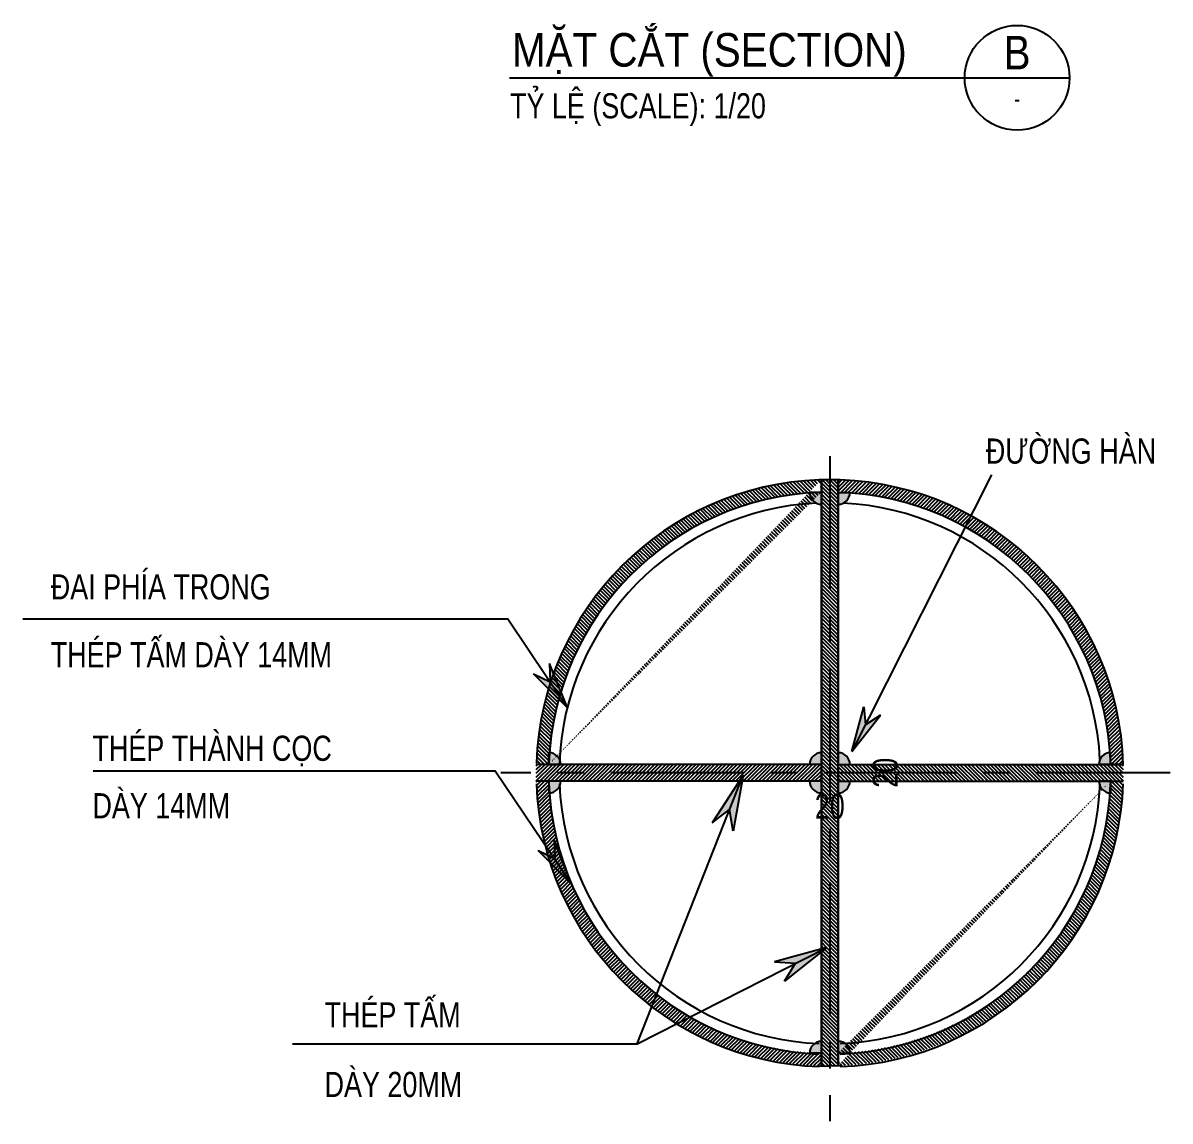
# Model space of a CAD drawing. Header units: millimetres. Extents: x -73021 to 3450336, y 75330 to 1037285.
# Drawn here: x -27156 to -25788, y 132200 to 133509 of the extents above; entities that cross this region are included whole.
import ezdxf
from ezdxf.enums import TextEntityAlignment as Align

# ---------------------------------------------------------------- set-up
doc = ezdxf.new("R2010")
doc.units = ezdxf.units.MM
doc.linetypes.add('CENTER', pattern=[50.800000000000004, 31.75, -6.349999999999999, 6.349999999999999, -6.349999999999999])
for name, color, linetype in [('03_Dimension line', 4, 'Continuous'), ('Big_Text_Note', 3, 'Continuous'), ('HATCH', 8, 'Continuous'), ('MANH', 4, 'Continuous'), ('TEXT', 3, 'Continuous'), ('Truc', 1, 'CENTER')]:
    doc.layers.add(name, color=color, linetype=linetype)
doc.styles.add('Ghi chu', font='vn_vni.shx', dxfattribs={"width": 0.8})
doc.styles.add('Kich Thuoc', font='vn_vni.shx', dxfattribs={"width": 0.8})
doc.styles.add('TXT3', font='vn_vni.shx', dxfattribs={"width": 0.8})
doc.dimstyles.get("Standard").update_dxf_attribs({"dimscale": 0, "dimtxt": 1.5, "dimasz": 1, "dimexe": 1.199999999999999, "dimexo": 0, "dimgap": 0.5, "dimtad": 1, "dimdec": 0, "dimzin": 0, "dimdsep": 46, "dimtxsty": 'Kich Thuoc', "dimcen": 0.09, "dimclrd": 4, "dimclre": 4, "dimclrt": 4, "dimadec": 0, "dimazin": 0, "dimtfac": 1, "dimtdec": 0, "dimtix": 1, "dimtofl": 0, "dimtmove": 0, "dimatfit": 3, "dimfxl": 2, "dimfxlon": 1, "dimtolj": 1, "dimtzin": 0, "dimarcsym": 0})
pattern_1 = [(135, (0, 0), (-2.245064030267288, -2.245064030267287), [])]

# ---------------------------------------------------------------- blocks, each defined once
blk = doc.blocks.new('*D25')
at = {"color": 4, "lineweight": -2, "ltscale": 5}
for p, q in [((-26203.75511950665, 132590.1708487696), (-26203.75511950665, 132526.1708487696)), ((-26183.75511950666, 132590.1708487696), (-26183.75511950666, 132526.1708487696))]:
    blk.add_line(p, q, dxfattribs=at)
at = {"layer": 'Defpoints', "color": 0, "ltscale": 5}
for p in [(-26203.75511950665, 132605.2263736578), (-26183.75511950666, 132605.2263736578), (-26183.75511950666, 132550.1708487696)]:
    blk.add_point(p, dxfattribs=at)
at = {"color": 4, "ltscale": 5, "insert": (-26193.75511950666, 132575.1708487696), "char_height": 30, "attachment_point": 5, "style": 'Kich Thuoc'}
blk.add_mtext('\\A1;20', dxfattribs=at)
blk = doc.blocks.new('*D26')
at = {"color": 4, "lineweight": -2, "ltscale": 5}
for p, q in [((-26142.53157901647, 132625.2263736578), (-26078.53157901648, 132625.2263736578)), ((-26142.53157901647, 132605.2263736578), (-26078.53157901648, 132605.2263736578))]:
    blk.add_line(p, q, dxfattribs=at)
at = {"layer": 'Defpoints', "color": 0, "ltscale": 5}
for p in [(-26183.75511950666, 132625.2263736578), (-26102.53157901647, 132625.2263736578), (-26183.75511950666, 132605.2263736578)]:
    blk.add_point(p, dxfattribs=at)
at = {"color": 4, "ltscale": 5, "insert": (-26127.5315790165, 132615.2263736578), "char_height": 30, "attachment_point": 5, "rotation": 90, "style": 'Kich Thuoc'}
blk.add_mtext('\\A1;20', dxfattribs=at)

msp = doc.modelspace()

# ---------------------------------------------------------------- hatches: boundary and pattern name
at = {"ltscale": 5}
h = msp.add_hatch(dxfattribs=at)
h.set_pattern_fill('ANSI31', color=256, angle=90, style=0)
h.set_pattern_definition(pattern_1)
h.paths.add_polyline_path([(-26183.75511950666, 132964.4847616401), (-26203.75511950665, 132964.6142110715), (-26203.75511950666, 132405.309421474), (-26197.39508964154, 132407.0700268704), (-26203.75511950665, 132402.011122422), (-26203.75511950666, 132265.005871838), (-26183.75511950666, 132265.7316347066)])
at = {"layer": '03_Dimension line'}
h = msp.add_hatch(color=256, dxfattribs=at)
h.paths.add_polyline_path([(-26506.56554629293, 132692.6267319937), (-26546.9834884575, 132733.0446741226), (-26527.01554645481, 132723.5386407275)])
h.paths.add_polyline_path([(-26506.5655462926, 132692.6267319925), (-26527.01554645437, 132723.5386407269), (-26527.95371264459, 132745.6339620183)])
h = msp.add_hatch(color=256, dxfattribs=at)
h.paths.add_polyline_path([(-26167.57881753225, 132640.4651246924), (-26133.22832421486, 132683.9473301046), (-26151.38056522066, 132672.5387615023)])
h.paths.add_polyline_path([(-26167.57881753243, 132640.4651246911), (-26151.38056522102, 132672.5387615016), (-26152.97327504441, 132693.9191863463)])
h = msp.add_hatch(color=256, dxfattribs=at)
h.paths.add_polyline_path([(-26297.14904796615, 132612.5202522933), (-26334.14117584827, 132555.5191033356), (-26313.27611211817, 132571.514996904)])
h.paths.add_polyline_path([(-26297.14904796606, 132612.5202522948), (-26313.2761121178, 132571.5149969048), (-26308.89780366026, 132545.5910714572)])
h = msp.add_hatch(color=256, dxfattribs=at)
h.paths.add_polyline_path([(-26501.30393173576, 132481.8809925612), (-26541.3945349421, 132522.5270308886), (-26521.516425059, 132512.8954654716)])
h.paths.add_polyline_path([(-26501.30393173544, 132481.88099256), (-26521.51642505856, 132512.8954654709), (-26522.30161927907, 132534.9701064642)])
h = msp.add_hatch(color=256, dxfattribs=at)
h.paths.add_polyline_path([(-26197.39508964204, 132407.0700268701), (-26259.46792390268, 132389.8868108654), (-26234.61135874083, 132388.1185042076)])
h.paths.add_polyline_path([(-26197.39508964105, 132407.0700268711), (-26234.61135874004, 132388.1185042079), (-26247.8011183784, 132366.9759882552)])
at = {"layer": 'HATCH', "ltscale": 5}
h = msp.add_hatch(dxfattribs=at)
h.set_pattern_fill('ANSI31', color=256, style=0)
h.set_pattern_definition([(135, (-52387.51023901331, 0), (2.245064030267287, 2.245064030267288), [])])
edge = h.paths.add_edge_path()
edge.add_arc((-26193.75511950666, 132614.6918659703), 350, 452.04671309743424, 538.2752171416892, ccw=False)
edge.add_line((-26543.59654665299, 132625.2263736578), (-26528.52182932105, 132625.2263736578))
edge.add_arc((-26193.75511950666, 132614.6918659703), 335, 451.7105758803112, 538.1979631299956, ccw=False)
edge.add_line((-26203.75511950665, 132964.4847616401), (-26203.75511950665, 132949.5425789754))
h = msp.add_hatch(dxfattribs=at)
h.set_pattern_fill('ANSI31', color=256, style=0)
h.set_pattern_definition([(45, (0, 0), (-2.245064030267287, 2.245064030267288), [])])
edge = h.paths.add_edge_path()
edge.add_arc((-26193.75511950666, 132614.6918659703), 350, 1.724782858310832, 87.95328690256574)
edge.add_line((-25843.91369236032, 132625.2263736578), (-25858.98840969226, 132625.2263736578))
edge.add_arc((-26193.75511950666, 132614.6918659703), 335, 1.802036870004398, 88.28942411968879)
edge.add_line((-26183.75511950666, 132964.4847616401), (-26183.75511950666, 132949.5425789754))
h = msp.add_hatch(color=256, dxfattribs=at)
h.paths.add_polyline_path([(-26217.74418385022, 132948.8318438118, -0.0072178887131418), (-26208.08855360778, 132949.3850876926), (-26203.75511950665, 132949.3850876926), (-26203.75511950665, 132935.3850876926, -0.4026829853721666)])
h.paths.add_polyline_path([(-26527.85665125933, 132639.2105625205, -0.4003597041112128), (-26514.52182932105, 132625.2263736578), (-26528.52182932105, 132625.2263736578), (-26528.52182932105, 132627.1918659721, -0.0089836277354499)])
h.paths.add_polyline_path([(-26203.75511950665, 132639.2263736578), (-26203.75511950665, 132625.2263736578), (-26217.75511950666, 132625.2263736578, -0.4142135623730951)])
h = msp.add_hatch(color=256, dxfattribs=at)
h.paths.add_polyline_path([(-26169.76605516309, 132948.8318438118, 0.0072178887131418), (-26179.42168540553, 132949.3850876926), (-26183.75511950666, 132949.3850876926), (-26183.75511950666, 132935.3850876926, 0.4026829853721666)])
h.paths.add_polyline_path([(-25859.65358775399, 132639.2105625205, 0.4003597041112128), (-25872.98840969226, 132625.2263736578), (-25858.98840969226, 132625.2263736578), (-25858.98840969226, 132627.1918659721, 0.0089836277354499)])
h.paths.add_polyline_path([(-26183.75511950666, 132639.2263736578), (-26183.75511950666, 132625.2263736578), (-26169.75511950665, 132625.2263736578, 0.4142135623730951)])
h = msp.add_hatch(dxfattribs=at)
h.set_pattern_fill('ANSI31', color=256, angle=90, style=0)
h.set_pattern_definition([(45, (-52387.51023901331, 0), (2.245064030267288, -2.245064030267287), [])])
h.paths.add_polyline_path([(-26543.59654665299, 132625.2263736578), (-26528.52182932105, 132625.2263736578), (-26514.52182932105, 132625.2263736578), (-26203.75511950665, 132625.2263736578), (-26203.75511950665, 132605.2263736578), (-26217.75511950666, 132605.2263736578), (-26543.59654665299, 132605.2263736578)])
h = msp.add_hatch(dxfattribs=at)
h.set_pattern_fill('ANSI31', color=256, angle=90, style=0)
h.set_pattern_definition(pattern_1)
h.paths.add_polyline_path([(-25843.91369236032, 132625.2263736578), (-25858.98840969226, 132625.2263736578), (-25872.98840969226, 132625.2263736578), (-26183.75511950666, 132625.2263736578), (-26183.75511950666, 132605.2263736578), (-26169.75511950665, 132605.2263736578), (-25843.91369236032, 132605.2263736578)])
h = msp.add_hatch(dxfattribs=at)
h.set_pattern_fill('ANSI31', color=256, style=0)
h.set_pattern_definition([(225, (-52387.51023901331, 265230.4527473157), (2.245064030267287, -2.245064030267288), [])])
edge = h.paths.add_edge_path()
edge.add_arc((-26193.75511950666, 132615.7608813453), 350, -178.2752171416891, -92.04671309743426)
edge.add_line((-26543.59654665299, 132605.2263736578), (-26528.52182932105, 132605.2263736578))
edge.add_arc((-26193.75511950666, 132615.7608813453), 335, -178.1979631299956, -91.7105758803112)
edge.add_line((-26203.75511950665, 132265.9679856755), (-26203.75511950665, 132280.9101683402))
h = msp.add_hatch(color=256, dxfattribs=at)
h.paths.add_polyline_path([(-26217.74418385022, 132281.6209035038, 0.0072178887131418), (-26208.08855360778, 132281.067659623), (-26203.75511950665, 132281.067659623), (-26203.75511950665, 132295.067659623, 0.4026829853721666)])
h.paths.add_polyline_path([(-26527.85665125933, 132591.2421847952, 0.4003597041112128), (-26514.52182932105, 132605.2263736578), (-26528.52182932105, 132605.2263736578), (-26528.52182932105, 132603.2608813435, 0.0089836277354499)])
h.paths.add_polyline_path([(-26203.75511950665, 132591.2263736578), (-26203.75511950665, 132605.2263736578), (-26217.75511950666, 132605.2263736578, 0.4142135623730951)])
h = msp.add_hatch(dxfattribs=at)
h.set_pattern_fill('ANSI31', color=256, style=0)
h.set_pattern_definition([(315, (0, 265230.4527473157), (-2.245064030267287, -2.245064030267288), [])])
edge = h.paths.add_edge_path()
edge.add_arc((-26193.75511950666, 132615.7608813453), 350, 272.04671309743424, 358.27521714168915, ccw=False)
edge.add_line((-25843.91369236032, 132605.2263736578), (-25858.98840969226, 132605.2263736578))
edge.add_arc((-26193.75511950666, 132615.7608813453), 335, 271.71057588031124, 358.1979631299956, ccw=False)
edge.add_line((-26183.75511950666, 132265.9679856755), (-26183.75511950666, 132280.9101683402))
h = msp.add_hatch(color=256, dxfattribs=at)
h.paths.add_polyline_path([(-26169.76605516309, 132281.6209035038, -0.0072178887131418), (-26179.42168540553, 132281.067659623), (-26183.75511950666, 132281.067659623), (-26183.75511950666, 132295.067659623, -0.4026829853721666)])
h.paths.add_polyline_path([(-25859.65358775399, 132591.2421847952, -0.4003597041112128), (-25872.98840969226, 132605.2263736578), (-25858.98840969226, 132605.2263736578), (-25858.98840969226, 132603.2608813435, -0.0089836277354499)])
h.paths.add_polyline_path([(-26183.75511950666, 132591.2263736578), (-26183.75511950666, 132605.2263736578), (-26169.75511950665, 132605.2263736578, -0.4142135623730951)])

# ---------------------------------------------------------------- linework, layer by layer
for p, q in [((-26575.66121748869, 133443.7985467184), (-26032.95768835437, 133443.7985467184)), ((-26032.95768835437, 133443.7985467184), (-25907.95768835401, 133443.7985467184))]:
    msp.add_line(p, q)
at = {"ltscale": 5}
for p, q in [((-26183.75511950666, 132964.4847616401), (-26183.75511950666, 132949.5425789754)), ((-26203.75511950665, 132949.3850876926), (-26217.75511950666, 132949.3850876926)), ((-26203.75511950665, 132949.3850876926), (-26203.75511950665, 132935.3850876926)), ((-26183.75511950666, 132949.3850876926), (-26169.75511950665, 132949.3850876926)), ((-26183.75511950666, 132949.3850876926), (-26183.75511950666, 132935.3850876926)), ((-26528.52182932105, 132625.2263736578), (-26528.52182932105, 132639.2263736578)), ((-26203.75511950665, 132625.2263736578), (-26203.75511950665, 132639.2263736578)), ((-26183.75511950666, 132625.2263736578), (-26183.75511950666, 132639.2263736578)), ((-25858.98840969226, 132625.2263736578), (-25858.98840969226, 132639.2263736578)), ((-26528.52182932105, 132625.2263736578), (-26514.52182932105, 132625.2263736578)), ((-26203.75511950665, 132625.2263736578), (-26217.75511950666, 132625.2263736578)), ((-26183.75511950666, 132625.2263736578), (-26169.75511950665, 132625.2263736578)), ((-25858.98840969226, 132625.2263736578), (-25872.98840969226, 132625.2263736578)), ((-25843.91369236032, 132625.2263736578), (-25858.98840969226, 132625.2263736578)), ((-26528.52182932105, 132605.2263736578), (-26528.52182932105, 132591.2263736578)), ((-26203.75511950665, 132605.2263736578), (-26217.75511950666, 132605.2263736578)), ((-26183.75511950666, 132605.2263736578), (-26183.75511950666, 132591.2263736578)), ((-26183.75511950666, 132605.2263736578), (-26169.75511950665, 132605.2263736578)), ((-25858.98840969226, 132605.2263736578), (-25872.98840969226, 132605.2263736578)), ((-25858.98840969226, 132605.2263736578), (-25858.98840969226, 132591.2263736578)), ((-26203.75511950665, 132281.067659623), (-26203.75511950665, 132295.067659623)), ((-26183.75511950666, 132281.067659623), (-26183.75511950666, 132295.067659623)), ((-26203.75511950665, 132281.067659623), (-26217.75511950666, 132281.067659623)), ((-26183.75511950666, 132281.067659623), (-26169.75511950665, 132281.067659623))]:
    msp.add_line(p, q, dxfattribs=at)
at = {"color": 2}
for points in [[(-26203.75511950665, 132265.8223550652), (-26203.75511950665, 132964.6303922504)], [(-26183.75511950666, 132265.8223550652), (-26183.75511950666, 132964.6303922504)]]:
    msp.add_lwpolyline(points, dxfattribs=at)
at = {"color": 4}
msp.add_lwpolyline([(-26423.1677604981, 132292.1005258195), (-26197.39508966154, 132407.0700268649)], dxfattribs=at)
msp.add_circle((-25970.45768835419, 133443.7985467184), 62.50000000018189)
for radius, start, end in [(350, 92.04671309743426, 177.9532869025657), (350, 1.724782858310832, 87.95328690256574), (335, 1.802036870004398, 88.28942411968879), (335, 92.1383986294205, 177.8616013705274), (322.5, 92.86348070802462, 178.1280923423113), (322.5, 2.924598522402329, 87.13651929197538), (350, 182.0467130974343, 267.9532869025658), (335, 182.1383986294726, 267.8616013705795), (322.5, 182.221323072032, 267.7786769279179), (350, 272.0467130974342, 357.9532869025658), (335, 272.1383986294205, 357.8616013705274), (322.5, 272.2213230720821, 357.778676927968)]:
    msp.add_arc((-26193.75511950666, 132614.6918659703), radius, start, end)
at = {"ltscale": 5}
for centre, start, end in [((-26203.75511950665, 132949.3850876926), 180, 270), ((-26183.75511950666, 132949.3850876926), 270, 0), ((-26528.52182932105, 132625.2263736578), 7e-15, 90), ((-26203.75511950665, 132625.2263736578), 90, 180), ((-26183.75511950666, 132625.2263736578), 0, 90), ((-25858.98840969226, 132625.2263736578), 89.99999999998514, 180), ((-26528.52182932105, 132605.2263736578), 270, 0), ((-26203.75511950665, 132605.2263736578), 180, 270), ((-26183.75511950666, 132605.2263736578), 270, 0), ((-25858.98840969226, 132605.2263736578), 180, 270.0000000000148), ((-26203.75511950665, 132281.067659623), 90.00000000000003, 180), ((-26183.75511950666, 132281.067659623), 0, 90.00000000000003)]:
    msp.add_arc(centre, 14, start, end, dxfattribs=at)
at = {"layer": '03_Dimension line'}
for p, q in [((-26506.56554629309, 132692.6267319944), (-26527.95371264465, 132745.633962018)), ((-26527.95371264465, 132745.633962018), (-26527.01554645453, 132723.5386407275)), ((-26546.98348845722, 132733.0446741225), (-26527.01554645481, 132723.5386407276)), ((-26506.56554629343, 132692.6267319941), (-26546.98348845722, 132733.0446741225)), ((-26167.57881753216, 132640.465124693), (-26152.97327504433, 132693.9191863461)), ((-26152.97327504433, 132693.9191863461), (-26151.38056522093, 132672.5387615022)), ((-26167.57881753181, 132640.4651246928), (-26133.22832421513, 132683.9473301046)), ((-26133.22832421513, 132683.9473301046), (-26151.38056522066, 132672.5387615023)), ((-26297.14904796664, 132612.5202522928), (-26334.14117584798, 132555.5191033358)), ((-26297.14904796619, 132612.5202522926), (-26308.8978036604, 132545.5910714576)), ((-26334.14117584798, 132555.5191033358), (-26313.27611211817, 132571.514996904)), ((-26308.8978036604, 132545.5910714576), (-26313.27611211784, 132571.5149969041)), ((-26501.30393173593, 132481.8809925619), (-26522.30161927913, 132534.9701064639)), ((-26522.30161927913, 132534.9701064639), (-26521.51642505872, 132512.8954654715)), ((-26541.39453494183, 132522.5270308885), (-26521.516425059, 132512.8954654716)), ((-26501.30393173626, 132481.8809925617), (-26541.39453494183, 132522.5270308885)), ((-26197.39508964272, 132407.0700268701), (-26259.46792390236, 132389.8868108653)), ((-26197.39508964251, 132407.0700268696), (-26247.80111837829, 132366.9759882555)), ((-26259.46792390236, 132389.8868108653), (-26234.61135874082, 132388.1185042076)), ((-26247.80111837829, 132366.9759882555), (-26234.61135874051, 132388.1185042075))]:
    msp.add_line(p, q, dxfattribs=at)
for points in [[(-26000.97761600186, 132970.3467889043), (-26167.57881753045, 132640.4651246966)], [(-27155.52017183131, 132798.9701185876), (-26577.64774868725, 132798.9701185876), (-26506.56554630909, 132692.6267319877)], [(-27071.81698862496, 132617.6861184996), (-26592.71348359105, 132617.6861184996), (-26501.06642491328, 132481.9835567317)], [(-26834.33552510461, 132292.1005258195), (-26423.1677604981, 132292.1005258195), (-26297.14904794977, 132612.5202522732)]]:
    msp.add_lwpolyline(points, dxfattribs=at)
at = {"layer": 'MANH', "color": 4}
for points in [[(-26181.25511950665, 132964.4685804611), (-26206.25511950666, 132964.6303922504)], [(-26203.75511950665, 132964.6303922504), (-26203.75511950665, 132265.8223550652)], [(-26183.75511950666, 132964.6303922504), (-26183.75511950666, 132265.8223550652)], [(-26203.75511950665, 132625.2263736578), (-26543.53183399754, 132625.2263736578)], [(-26183.75511950666, 132625.2263736578), (-25843.91369236032, 132625.2263736578)], [(-26203.75511950665, 132605.2263736578), (-26543.53183399754, 132605.2263736578)], [(-26183.75511950666, 132605.2263736578), (-25843.91369236032, 132605.2263736578)], [(-26181.25511950665, 132265.8223550652), (-26206.25511950666, 132264.9151514795)]]:
    msp.add_lwpolyline(points, dxfattribs=at)
at = {"layer": 'Truc', "ltscale": 5}
for p, q in [((-26193.75511950666, 132992.797995174), (-26193.75511950666, 132200.0251078582)), ((-25788.14928897668, 132615.2263736578), (-26585.85667257791, 132615.2263736578))]:
    msp.add_line(p, q, dxfattribs=at)

# ---------------------------------------------------------------- texts
at = {"layer": '03_Dimension line', "style": 'Ghi chu', "width": 0.8}
for s, p in [('ÑÖÔØNG HAØN    ', (-26007.6998495292, 132983.7916518304)), ('ÑAI PHÍA TRONG', (-27122.32705178826, 132821.8598924449)), ('THEÙP TAÁM DAØY 14MM', (-27122.32705178826, 132740.9903712885)), ('THEÙP THAØNH COÏC', (-27072.6265133941, 132629.4861060712)), ('DAØY 14MM', (-27072.6265133941, 132560.9569787213)), ('THEÙP TAÁM', (-26795.98266472377, 132311.5917188047)), ('DAØY 20MM', (-26795.98266472377, 132228.7089383112))]:
    msp.add_text(s, height=30, dxfattribs=at).set_placement(p)
at = {"layer": 'Big_Text_Note', "color": 3, "style": 'TXT3', "width": 0.8}
msp.add_attdef('-', text='-', height=20, dxfattribs=at).set_placement((-25970.45492812881, 133418.7985467183), align=Align.MIDDLE_CENTER)
at = {"layer": 'TEXT', "style": 'Ghi chu', "width": 0.9}
msp.add_text('MAËT CAÉT (SECTION)', height=40, dxfattribs=at).set_placement((-26572.67306547526, 133477.1318800519), align=Align.MIDDLE_LEFT)
at = {"layer": 'TEXT', "color": 1, "style": 'Ghi chu', "width": 0.8}
msp.add_text('TYÛ LEÄ (SCALE): 1/20', height=30, dxfattribs=at).set_placement((-26574.90428356429, 133410.4649567621), align=Align.MIDDLE_LEFT)
at = {"layer": 'TEXT', "style": 'Ghi chu', "width": 0.9}
msp.add_attdef('B', text='A', height=40, dxfattribs=at).set_placement((-25970.45768835419, 133473.7985467185), align=Align.MIDDLE_CENTER)

# ---------------------------------------------------------------- dimensions: what is measured, and where the dimension line sits
at = {"ltscale": 5}
for p1, p2, distance, picture, middle in [((-26183.75511950666, 132605.2263736578), (-26183.75511950666, 132625.2263736578), -81.22354049018759, '*D26', (-26127.5315790165, 132615.2263736578)), ((-26203.75511950665, 132605.2263736578), (-26183.75511950666, 132605.2263736578), -55.05552488818648, '*D25', (-26193.75511950666, 132575.1708487696))]:
    dim = msp.add_aligned_dim(p1=p1, p2=p2, distance=distance, dimstyle='Standard', override={"dimscale": 20}, dxfattribs=at)
    dim.commit()
    dim.dimension.update_dxf_attribs({"geometry": picture, "text_midpoint": middle})

doc.saveas('drawing.dxf')
